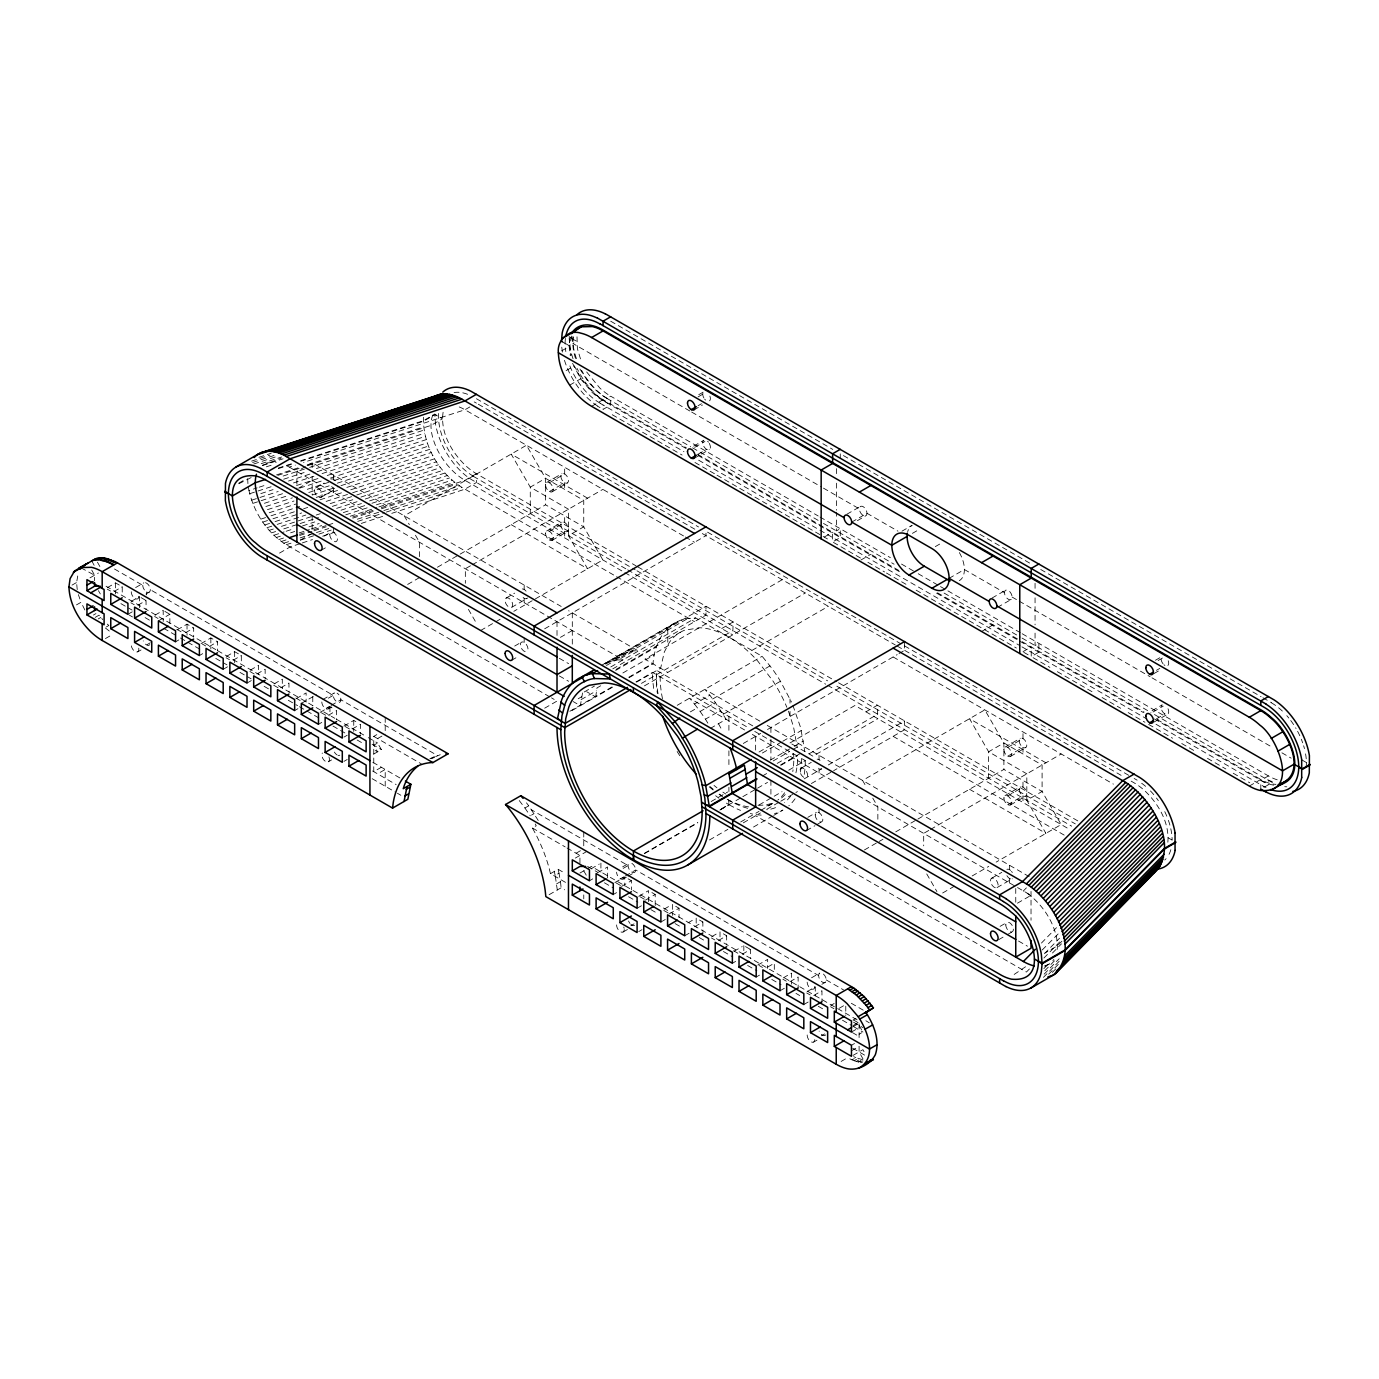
<?xml version="1.0" encoding="UTF-8"?>
<svg xmlns="http://www.w3.org/2000/svg" width="1379" height="1379" viewBox="0 0 1379 1379"><rect width="100%" height="100%" fill="white"/><g stroke="black" fill="none" stroke-linecap="round" stroke-linejoin="round"><path stroke-width="0.75" stroke-dasharray="5 3.75" d="M385.206 786.22L385.206 769.465L377.57 773.878M583.765 832.054L583.748 847.051M423.543 417.234C422.56 445.055 438.66 472.618 461.931 487.39L614.724 575.612M77.224 589.591L76.586 582.507L78.362 572.475M577.008 336.838L577.37 348.542L581.266 361.539M1167.858 842.224C1169.478 822.711 1158.705 804.216 1145.087 791.063A52.954 30.579 60 0 0 1134.159 782.876L1128.574 779.652M582.541 692.965L580.352 705.72L569.768 711.823M600.692 685.777L597.004 687.914L595.694 696.929L580.352 705.72L573.164 701.566M628.962 677.727L652.991 663.851C654.146 647.285 661.506 629.152 677.348 621.739A80.654 46.576 60 0 1 687.828 618.499L695.671 617.93L762.122 656.283L769.965 665.919A80.654 46.576 60 0 1 780.445 681.26L791.477 702.032M443.09 412.287C440.125 432.437 451.467 451.916 465.499 465.516A52.954 30.579 60 0 0 476.41 473.704L636.064 565.873M570.234 337.217L569.079 345.681L570.234 355.489M432.782 415.113L432.127 416.958A39.215 22.633 60 0 0 430.972 425.421A39.215 22.633 60 0 0 432.127 435.212C435.488 449.364 443.521 462.189 454.036 472.135A52.954 30.579 60 0 0 464.964 480.323L623.015 571.578M571.596 336.08L569.837 346.129L570.975 355.679M1052.815 960.853L1053.866 959.422M1026.407 887.852L1023.39 890.937A52.954 30.579 60 0 1 1034.319 899.108C1044.817 909.054 1052.866 921.879 1056.211 936.031A39.215 22.633 60 0 1 1056.728 952.406M1041.438 943.064L1056.486 927.688M1029.424 968.989L1026.407 972.057L755.64 815.73M1044.472 953.613L1059.52 938.254M1043.92 958.026L1061.985 939.582M1061.882 941.219L1057.383 945.839L1045.041 952.958M1052.453 953.044L1061.485 943.822M1043.869 968.61L1046.885 965.541M1044.782 970.713L1055.314 959.956M1044.144 974.143L1059.193 958.767M1043.438 977.349L1059.986 960.456M1048.678 974.212L1060.71 961.921M1052.332 972.385L1058.348 966.248M1025.562 966.765L1011.945 975.936M1042.265 949.941L1058.951 933.118M262.303 465.326L281.161 458.242M1045.42 966.265L1050.35 963.266M605.45 663.506L609.449 660.765M674.883 622.929L601.813 665.178M93.41 615.051L95.944 613.586M95.185 617.378L98.995 615.172L102.753 619.602M98.288 618.912L100.839 617.43M106.304 626.962L108.855 625.497L106.769 623.636M440.229 754.709L431.075 758.571L436.419 756.916M238.826 483.133L245.876 479.065M238.826 483.719L251.736 477.306M89.997 577.853L98.409 573.009M305.397 466.602L296.899 471.497L296.899 489.131M307.086 465.619L312.171 462.672L561.184 606.45M107.372 587.644L115.56 582.903L122.231 586.764L122.231 595.831M114.043 591.488L122.231 586.764M298.605 488.166L312.171 480.323M308.396 465.412L430.972 425.421L442.435 418.802L434.799 414.096L423.336 420.716L300.76 460.724M135.642 587.557L143.83 582.834M315.636 487.959L324.117 483.064M561.649 350.852L569.837 346.129L561.443 340.992M131.195 601.382L139.382 596.659L139.382 607.691M469.877 406.926L464.964 409.753L303.57 462.413M145.967 594.073L149.242 592.177M321.031 497.319L334.614 489.476M137.866 605.243L146.053 600.503L146.053 609.57M127.919 614.31L132.832 611.466M566.097 370.623L574.285 365.9L581.162 378.518L592.384 391.722A51.919 29.976 60 0 0 603.071 399.703L686.363 447.813M105.459 638.563L112.009 634.788M155.017 615.137L163.205 610.414L163.205 621.446M158.413 620.878L169.858 614.258L169.858 623.325M300.294 540.103L310.482 534.225M569.699 385.137L581.162 378.518M279.541 553.082L290.124 546.963L300.294 543.602M324.117 536.103L330.908 532.173M147.088 644.631L150.345 642.752M137.779 651.836L141.054 649.94M177.201 629.841L187.027 624.17L193.681 628.014L193.681 637.081M321.031 550.359L327.823 546.429M185.493 632.737L193.681 628.014M175.564 641.804L178.839 639.925M591.608 406.322L603.071 399.72M476.41 473.704L464.964 480.323L381.19 507.662M579.921 369.02L587.988 381.535L595.952 390.205A52.954 30.579 60 0 0 606.881 398.376L610.69 396.187L818.178 515.97M201.024 643.597L210.849 637.925L217.503 641.769L217.503 650.836M209.315 646.492L217.503 641.769M199.386 655.559L202.661 653.663M226.484 656.404L234.654 651.664L241.325 655.525L241.325 664.592M233.137 660.248L241.325 655.525M223.208 669.315L228.104 666.471M546.67 482.478L561.96 473.669M698.774 394.67L703.876 391.722M549.376 482.753L564.666 473.928L564.666 467.309M698.084 396.893L704.876 392.981M549.376 491.562L564.666 482.753L564.666 489.373M698.084 405.719L701.48 403.754M552.083 491.838L567.355 483.012M693.999 409.908L702.48 404.995M250.288 670.142L258.476 665.419L258.476 674.607M407.632 584.437L419.509 577.577M437.436 567.234L545.567 504.8L583.748 526.847L602.847 559.926L513.815 611.328M256.959 674.003L265.147 669.263L265.147 678.33M247.013 683.07L251.926 680.226M470.446 565.804L465.344 568.751L465.344 583.283M472.135 564.838L602.847 489.373M274.111 683.898L282.299 679.175L282.299 688.362M546.67 531.001L561.96 522.176M693.689 446.124L703.876 440.246M549.376 531.26L564.666 522.451L564.666 515.832M694.688 447.365L704.876 441.487M280.782 687.742L288.969 683.019L288.969 692.086M549.376 540.085L564.666 531.26L564.666 537.879M698.084 454.225L706.582 449.33M552.083 540.344L567.355 531.536M693.999 458.414L709.271 449.588M511.178 524.641L587.575 568.751L568.476 535.673L583.748 526.847L583.748 500.387L545.567 478.341L526.468 445.262L404.237 515.832L409.339 524.641M296.295 698.601L306.121 692.93L306.121 702.118M301.329 703.393L316.601 694.568M294.658 710.564L297.933 708.685M322.927 699.498L334.39 692.896A5.395 3.12 60 0 0 335.183 700.291A5.395 3.12 60 0 0 340.785 700.842A5.395 3.12 60 0 0 337.097 693.154M328.357 698.188L333.27 695.361L150.345 589.712M506.196 598.021L514.677 593.125M321.807 701.98A5.395 3.12 60 0 0 325.634 708.599L328.909 706.703M331.081 705.445L340.906 699.774L437.505 755.554M320.118 712.357L329.943 706.686L334.942 709.564M328.323 708.858L331.598 706.962M511.592 607.381L526.864 598.555M328.409 715.253L336.597 710.53L336.597 719.597M318.48 724.32L321.755 722.424M480.633 630.496L500.991 618.74M343.94 726.095L353.748 720.424L358.747 723.32M352.231 729.008L360.419 724.285L360.419 733.335M343.94 737.127L347.215 735.231M514.677 646.062L521.469 642.149M544.671 628.807L705.979 535.673L705.979 531.26L900.883 643.786M328.323 761.811L331.598 759.915M381.397 767.258L373.761 771.671L373.761 736.386L376.812 734.628M511.592 660.317L518.383 656.404M377.57 738.592L385.206 734.18M343.94 761.38L347.215 759.501M560.408 637.357L572.302 630.496M373.761 754.037L381.397 749.624L377.57 743.005L373.761 745.212L377.57 751.831L372.002 748.607M846.896 514.229L860.479 506.403M604.778 663.644L677.348 621.739M824.435 536.965L832.623 532.242M605.622 664.178L705.979 606.243L705.979 615.068L612.759 668.884M851.722 522.107L866.995 513.281L897.988 531.174M607.225 662.472C618.223 660.007 626.307 649.13 638.391 651.009L568.596 610.725M606.45 665.488L687.828 618.499M857.393 520.659L865.874 515.746M612.5 660.834L618.137 659.955L633.409 651.129M610.776 666.953L695.671 617.93M544.671 708.185L557.013 701.066L551.479 697.86M834.14 541.068L840.259 537.534L840.259 528.709L836.432 530.915L836.432 512.247M616.017 669.401L680.278 632.289M615.637 670.453L656.456 646.889M584.231 691.982L594.418 686.104M782.238 579.697L644.872 659.162L667.781 672.4M578.197 698.757L581.714 696.723M622.877 672.969L654.301 654.835M581.093 699.636L596.366 690.827M569.837 711.288L612.328 686.759M628.962 677.141L652.991 663.282M612.328 687.328L595.694 696.929L586.696 691.741M721.7 628.548L733.163 621.929L732.887 630.599L639.994 684.225M635.978 681.933L652.508 672.4L747.47 727.233M636.633 682.105L660.627 668.263L664.299 652.043L669.349 642.424A97.237 56.143 60 0 1 684.708 630.169L699.842 627.773A97.237 56.143 60 0 1 757.95 661.317L773.085 681.192A97.237 56.143 60 0 1 786.875 707.324M901.952 531.191L912.14 525.313A24.305 14.031 60 0 0 907.692 531.639M860.996 559.977L870.821 554.306M644.424 685.88L805.284 593.004M912.398 533.363L919.19 529.45M751.951 650.423L828.348 606.312M935.324 546.601L942.116 542.688M677.21 705.307L762.122 656.283M744.626 729.991L689.552 698.188L694.516 704.048L709.806 695.24L715.425 702.618L726.13 719.304L710.84 728.129M690.345 711.892L697.395 707.823M712.667 698.998L769.965 665.919M694.516 704.048L700.136 711.443L715.425 702.618M700.136 711.443L705.427 719.166L720.717 710.357M949.114 578.335L964.386 569.51L1004.498 592.66A5.395 3.12 60 0 0 1010.221 599.796A5.395 3.12 60 0 0 1010.221 592.16A5.395 3.12 60 0 0 1004.498 592.66M723.148 714.339L780.445 681.26M565.528 882.388L550.445 873.683L549.359 869.046A109.113 63.003 60 0 0 535.948 834.519L532.397 827.986L536.224 825.78L535.224 823.952M992.035 598.038L1005.619 590.195M743.298 743.471L760.725 733.404M767.517 729.491L897.16 654.629M899.022 653.56L904.59 650.336L904.59 641.528M997.431 607.381L1011.014 599.555M576.112 853.222L582.231 849.688M575.353 858.066L586.041 851.894M759.036 752.02L770.913 745.16M550.445 873.683L558.081 869.27L565.424 873.51M762.38 753.02L780.928 742.316M782.789 741.247L801.337 730.525M981.572 631.479L993.035 624.859M790.012 742.953L854.946 705.479L1068.656 828.865M770.24 760.174L792.408 747.384M794.252 746.315L803.509 740.971M773.188 760.949L789.684 751.417M793.356 749.297L797.165 747.09L812.92 756.192L877.854 718.7M579.938 873.062L584.524 870.425M587.575 868.649L591.401 866.443L857.342 1019.995M591.091 868.787L599.279 864.064M549.118 894.712L561.132 887.783L564.614 889.8M865.943 711.823L877.406 705.221L877.699 714.201L806.887 755.071M711.168 801.527L727.664 791.994M777.17 763.414L793.666 753.899L793.821 758.398A97.237 56.143 60 0 1 792.787 771.585M780.773 764.793L801.113 753.055M762.294 776.049L769.689 771.775M780.773 765.379L797.407 755.778M597.745 872.648L607.57 866.977L607.57 877.992M589.454 880.767L592.729 878.871M644.252 853.377L697.515 822.625M721.389 808.852L728.733 804.612L728.905 800.303L729.06 804.802L735.559 808.215A108.045 62.383 60 0 0 740.523 810.387M720.821 809.37L741.023 797.717M742.85 796.648L755.709 789.236M757.554 788.167L767.517 782.41M788.771 770.154L805.284 760.605L801.302 758.295M644.596 853.567L697.843 822.815M719.89 810.094L729.06 804.802L723.854 801.544M622.636 866.874L629.186 863.082M623.153 868.391L628.066 865.564L531.467 809.801M801.061 768.258L811.248 762.38M620.429 878.785L623.704 876.906M625.342 875.958L635.702 869.977L818.609 975.539M614.913 882.543L624.739 876.872L624.739 885.939M623.118 879.061L626.394 877.165M628.031 876.217L634.581 872.442M1023.046 651.646L1031.233 646.906M759.036 804.957L782.031 791.684M804.25 778.842L821.746 768.792A5.395 3.12 60 0 1 820.022 768.948M828.314 764.949L904.59 720.907L904.59 729.732L833.674 770.671M621.567 886.387L631.392 880.716L631.392 889.903M613.276 894.523L616.551 892.627M709.53 839.949L727.853 829.365M740.695 821.953L759.019 811.369M760.863 810.318L773.688 802.906A97.237 56.143 60 0 1 764.518 806.508M743.298 822.849L760.432 812.955M766.776 809.301L779.79 801.785M780.773 801.216L797.407 791.615M811.369 783.548L832.52 771.344M753.537 827.021L771.895 816.42M773.74 815.368L782.91 810.059A108.045 62.383 60 0 1 774.515 813.593M638.736 896.298L648.544 890.627L648.544 901.659M645.389 900.142L655.215 894.471L655.215 905.503M637.098 908.278L642.011 905.434M807.853 817.333L816.334 812.438M630.789 925.757L634.064 923.861M623.118 931.997L628.031 929.17M664.178 909.106L670.728 905.331M806.456 830.606L814.955 825.711M816.644 824.728L821.746 821.781M669.211 913.898L679.037 908.227L679.037 917.414M638.736 931.583L642.011 929.687M660.903 922.017L665.816 919.19M688 922.861L694.551 919.069M1005.015 747.108L1020.305 738.282M1155.43 660.265L1162.221 656.352M694.671 926.705L702.859 921.982L702.859 931.17M1007.721 747.366L1022.994 738.558L1022.994 731.939M1158.119 660.541L1163.221 657.593M684.725 935.772L689.638 932.945M1007.721 756.192L1022.994 747.366L1022.994 753.985M1156.429 670.332L1159.825 668.384M1010.428 756.45L1025.7 747.642M1154.033 673.538L1160.825 669.625M711.823 936.617L718.373 932.825M864.426 849.947L877.389 842.466M879.181 841.431L882.956 839.259M895.764 831.847L916.277 820.005M917.897 819.074L1003.895 769.43L1042.093 791.477L1061.192 824.556L996.138 862.116M718.493 940.461L726.664 935.738L726.664 944.925M928.791 830.434L923.689 833.364L923.689 845.827M930.48 829.451L1061.192 753.985M734.007 951.303L742.195 946.58M1005.015 795.614L1020.305 786.788M1152.034 710.737L1162.221 704.859A5.395 3.12 60 0 0 1162.221 711.099A5.395 3.12 60 0 0 1167.617 714.219A5.395 3.12 60 0 0 1167.617 707.979M1007.721 795.89L1022.994 787.064L1022.994 780.445M1153.034 711.995L1163.221 706.117M742.298 954.216L750.486 949.476L750.486 958.664M732.37 963.283L735.645 961.387M1007.721 804.698L1022.994 795.89L1022.994 802.509M1156.429 718.855L1164.91 713.943M1010.428 804.974L1025.7 796.148M1154.033 722.062L1167.617 714.219M969.523 789.271L1045.92 833.381L1026.821 800.303L1042.093 791.477L1042.093 765.017L1003.895 742.953L984.813 709.875L862.582 780.445L866.65 787.512M757.829 965.059L767.655 959.388L767.655 968.454M767.758 967.007L774.308 963.231L774.308 972.419M756.192 977.021L759.467 975.143M783.289 977.866L791.46 973.143L791.46 984.158M942.65 892.989L955.561 885.542M972.161 875.958L988.76 866.374M789.943 981.71L798.131 976.987L798.131 988.019M780.014 990.777L784.91 987.95M811.559 977.78L819.729 973.057M991.622 878.233L1001.792 872.355M807.094 991.622L815.282 986.899L815.282 995.966M821.867 984.296L825.142 982.417M997.017 887.593L1012.289 878.768M813.765 995.466L821.953 990.743L821.953 1001.757M803.819 1004.533L808.732 1001.706M830.916 1005.377L834.192 1003.481M1017.443 903.176L1031.027 895.35L751.969 734.231M839.225 1008.273L844.138 1005.429M1000.103 926.36L1006.894 922.448M1249.322 786.064L1260.785 779.445A51.919 29.976 60 0 0 1271.472 783.789L1275.489 784.375M1277.23 779.79A52.954 30.579 60 0 1 1268.439 775.912L1264.612 778.118A52.954 30.579 60 0 0 1275.541 782.565M821.35 1035.801L824.625 1033.922M813.679 1042.059L816.954 1040.162M852.998 1020.132L856.049 1018.357M998.706 939.651L1005.498 935.72M1007.204 934.738L1012.289 931.808M1263.853 787.392L1268.439 784.737L1268.439 780.324M852.998 1025.648L859.1 1022.115L859.1 1039.387M852.55 1026.993L859.1 1023.218L852.429 1019.374M851.464 1032.044L859.1 1027.631M859.1 1034.25L861.651 1032.768M851.464 1045.265L854.515 1043.507M851.464 1050.781L859.1 1046.368L859.1 1051.884L863.875 1060.537M841.138 1061.434L847.689 1057.641M852.998 1055.418L862.926 1049.678L865.788 1054.866M519.245 800.561L524.916 808.008L528.743 805.819L539.051 821.746M531.536 815.092L534.087 813.627M557.306 889.989L555.185 875.406L559.012 873.217L558.081 869.27M556.651 883.836L560.477 881.646L559.012 873.217M849.86 1058.831L852.032 1059.848L855.859 1057.659L864.237 1060.175M852.032 1059.848L854.17 1060.727L857.997 1058.52M854.17 1060.727L856.29 1061.434L860.117 1059.244M856.29 1061.434L858.376 1061.985L862.203 1059.779M858.376 1061.985L862.961 1060.899M72.001 585.127L76.586 582.507M76.466 604.898L81.051 602.278L78.362 594.59M1048.936 964.231L1044.075 966.145M617.585 656.008L627.79 652.026M429.92 758.743L434.885 756.364M302.311 542.93L312.481 539.568M322.652 536.207L334.856 532.173M361.281 523.434L383.638 516.039M391.774 513.35L464.964 489.149L476.41 482.529L476.41 478.117M258.959 457.259L271.215 453.26M251.633 461.12L270.025 455.122M252.633 462.482L275.093 455.139M253.77 463.999L278.299 456.001M261.217 463.672L281.644 457.001M262.682 465.481L283.109 458.811M266.337 466.826L274.507 464.171M278.299 468.05L292.589 463.378M278.299 468.636L292.589 463.965M300.76 461.31L423.336 421.302L434.799 414.683L438.608 416.596M287.039 465.878A52.954 30.579 60 0 1 289.262 467.085L295.399 465.085M276.558 474.876L299.036 467.55M307.207 464.878L423.646 426.887M277.748 475.41L300.226 468.084M283.109 476.048L307.62 468.05M309.672 467.378L424.077 430.041M549.635 696.791L286.246 544.722C267.009 532.915 253.908 512.333 248.961 490.528L257.132 487.856M259.166 487.201L267.336 484.529M283.695 479.202L304.121 472.532M316.377 468.532L424.646 433.196M249.685 493.716L272.163 486.391M288.504 481.047L315.067 472.394M317.118 471.721L425.387 436.385M260.803 493.613L273.059 489.614M293.486 482.943L313.912 476.272M322.083 473.6L426.283 439.608M251.633 500.181L278.196 491.51M296.571 485.511L319.049 478.168M327.219 475.514L427.335 442.849M252.822 503.404L283.471 493.406M299.812 488.08L322.29 480.737M330.46 478.082L428.524 446.072M264.389 503.301L286.849 495.975M307.276 489.304L331.805 481.305M333.839 480.633L429.869 449.295M265.854 506.507L292.417 497.836M308.758 492.493L329.185 485.839M337.355 483.167L431.334 452.502M267.457 509.661L294.02 500.991M312.412 494.992L338.975 486.322M341.009 485.649L432.954 455.656M269.198 512.764L295.761 504.093M316.187 497.423L338.648 490.097M346.836 487.425L434.678 458.759M260.821 519.142L268.991 516.47M271.042 515.798L299.639 506.472M320.066 499.801L342.544 492.475M350.714 489.804L436.522 461.793M262.786 522.089L270.956 519.435M272.99 518.763L295.468 511.419M303.639 508.765L307.724 507.42M326.116 501.422L350.628 493.423M352.679 492.751L438.488 464.757M264.837 524.968L273.008 522.296M275.059 521.624L301.622 512.954M330.219 503.628L354.731 495.63M356.782 494.958L440.539 467.619M266.992 527.726L275.162 525.054M277.196 524.382L305.81 515.057M332.356 506.386L352.8 499.715M360.97 497.061L442.693 470.394M269.215 530.363L273.301 529.036M281.471 526.364L314.171 515.694M316.205 515.039L320.29 513.695M336.631 508.368L357.075 501.697M365.245 499.026L444.917 473.031M271.525 532.88L275.61 531.553M283.781 528.881L298.088 524.227M300.122 523.555L318.515 517.556M340.992 510.213L361.419 503.559M369.589 500.887L447.227 475.548M273.887 535.259L284.108 531.932M286.142 531.26L294.313 528.605M302.484 525.933L314.757 521.934M343.354 512.592L369.917 503.938M371.951 503.266L449.588 477.927M276.3 537.5L280.385 536.172M290.607 532.828L294.692 531.501M308.999 526.83L319.204 523.503M345.767 514.832L368.245 507.506M376.415 504.835L452.002 480.168M278.765 539.568L284.901 537.569M299.191 532.915L309.413 529.57M311.464 528.915L321.669 525.571M350.266 516.246L376.829 507.575M378.88 506.903L454.467 482.236M299.484 534.328L305.604 532.328M313.774 529.657L326.03 525.658M328.081 524.985L334.201 522.986M352.593 516.987L373.019 510.316M281.264 541.482L287.384 539.482M299.657 535.483L311.913 531.484M313.947 530.812L326.202 526.812M352.765 518.142L373.192 511.488M381.362 508.817L456.966 484.15M283.781 543.223L289.9 541.223M300.122 537.879L314.429 533.208M316.463 532.553L328.719 528.553M357.316 519.211L381.845 511.213M383.879 510.558L459.483 485.873M286.246 544.722L292.365 542.723M300.536 540.068L316.894 534.724M318.928 534.069L331.184 530.07M357.747 521.4L384.31 512.729M386.344 512.057L461.931 487.39M266.854 462.913L276.248 462.258M618.137 659.955L623.101 659.834L289.262 467.085M860.41 1062.364L862.392 1062.588M1273.8 785.151L1271.714 784.772A52.954 30.579 60 0 1 1260.802 780.324M853.687 1056.624L855.859 1057.659M689.81 410.994L572.888 343.474L576.715 341.268L569.079 337.165L569.82 345.905M561.443 341.578L565.252 343.474A49.006 28.287 60 0 0 565.821 351.576M81.051 567.872L94.582 575.215L94.582 580.731M610.69 321.204L832.795 449.433M1029.596 563.046L840.259 453.743L840.259 458.156M1040.731 569.475L1261.078 696.705M1262.923 697.757L1271.386 702.652M1302.414 760.26L1306.241 762.466M691.672 412.062L821.591 487.063M823.453 488.132L859.358 508.868A5.395 3.12 60 0 0 865.081 515.987A5.395 3.12 60 0 0 865.081 508.351A5.395 3.12 60 0 0 859.358 508.868M1012.134 597.073L1017.426 600.124M1019.184 601.141L1150.12 676.744M1151.982 677.813L1272.61 747.47M1281.901 752.813L1291.175 758.174M820.022 517.022L890.369 557.65M901.521 564.08L916.363 572.647M918.224 573.733L938.634 585.506M940.495 586.592L946.063 589.798M947.925 590.867L1020.305 632.668M1022.167 633.737L1268.439 775.929M606.881 398.376L690.707 446.779M692.568 447.865L821.712 522.417M823.487 523.434L894.092 564.201M944.098 593.073L1020.305 637.081M1022.063 638.081L1150.982 712.512M1154.464 714.529L1271.386 782.048A49.006 28.287 60 0 0 1275.937 784.203M697.481 454.225L900.453 571.406M937.479 592.78L1020.322 640.614M1022.132 641.666L1144.156 712.116M1157.119 719.597L1260.785 779.445M686.07 448.52L603.054 400.582A52.954 30.579 60 0 1 592.125 392.412L580.645 378.897L572.578 363.315M698.067 455.449L901.521 572.906M936.565 593.142L1143.484 712.598M1154.464 718.942L1268.439 784.737M600.106 403.289L683.95 451.691M698.653 460.19L1020.098 645.768M1021.96 646.854L1146.828 718.942M1156.016 724.251L1263.75 786.444M612.242 414.717L682.105 455.053M694.964 462.482L715.201 474.152M717.028 475.221L828.882 539.792M860.462 558.03L832.623 541.947L832.623 533.121M867.891 562.304L884.594 571.957M886.456 573.026L908.727 585.885M916.156 590.178L1016.392 648.044M1023.804 652.336L1029.372 655.542M1033.095 657.697L1049.884 667.384M1057.331 671.676L1094.616 693.206M1102.08 697.515L1120.713 708.289M1128.177 712.581L1144.949 722.268M1148.655 724.406L1172.564 738.213M1181.751 743.522L1196.455 752.003M1207.487 758.381L1225.862 768.982M1233.222 773.24L1249.77 782.789M476.41 398.721L698.515 526.95M904.59 645.924L1130.487 776.343M1134.159 778.463L1137.123 780.169M478.289 404.219L694.947 529.295M702.307 533.552L895.299 644.976M897.16 646.044L1121.11 775.343M683.519 535.931L464.964 409.753A52.954 30.579 60 0 0 458.328 406.598M685.346 537L694.516 542.292M893.144 656.956L1113.387 784.117M587.575 498.181L511.178 454.087L530.277 487.166L530.277 513.626M1045.92 762.811L969.523 718.7L988.622 751.779L988.622 778.239M1168.134 837.777L1171.96 839.983M637.891 566.924L836.725 681.726M838.57 682.795L1078.275 821.177M473.462 476.41L635.133 569.751M636.995 570.82L827.572 680.847M836.846 686.208L1075.327 823.901M625.807 568.786L470.928 479.271A54.453 31.441 60 0 1 435.436 423.405L434.799 414.096M627.686 569.855L825.711 684.191M827.572 685.26L1071.655 826.176M624.859 572.63L732.714 634.909M616.585 576.681L694.516 621.67M893.144 736.352L1065.45 835.829M759.898 721.165L704.824 689.362L709.806 695.24M767.241 725.406L1029.251 876.665M791.805 743.988L795.373 746.056M752.762 725.871L656.8 670.47L656.318 679.02A97.237 56.143 60 0 0 657.369 693.396M754.744 731.422L797.648 756.192A97.237 56.143 60 0 1 795.786 773.429M559.34 658.3L568.596 663.644M559.34 675.934L568.596 681.278M1018.529 941.047L1027.458 946.201M114.491 569.01L142.709 585.299M826.262 979.935L843.569 989.932M851.308 1003.274L863.306 1010.204M141.054 597.624L146.053 600.503M164.859 611.38L169.858 614.258M628.066 878.802L631.392 880.716M651.888 892.558L655.215 894.471M675.693 906.296L679.037 908.227M699.515 920.052L702.859 921.982M723.337 933.807L726.664 935.738M745.487 946.597L750.486 949.476M373.761 736.386L421.284 763.828M532.397 827.986L565.183 846.913M567.01 847.964L579.938 855.428L579.938 864.616M106.045 586.23L215.779 649.595M217.641 650.664L334.804 718.304M336.666 719.39L366.418 736.558M368.279 737.627L377.57 743.005M107.234 589.126L110.561 591.057M130.798 602.744L134.228 604.726M154.62 616.482L158.051 618.464M176.736 629.255L181.873 632.22M202.265 643.993L205.695 645.975M226.087 657.749L229.517 659.731M249.909 671.504L255.046 674.469M273.714 685.242L278.868 688.224M295.83 698.015L302.69 701.98M321.359 712.753L326.513 715.718M345.181 726.509L350.318 729.474M587.575 866.443L597.572 872.217M616.154 882.956L621.291 885.921M639.977 896.695L645.113 899.677M663.799 910.45L668.936 913.432M711.426 937.961L714.856 939.944M733.542 950.717L738.679 953.699M759.071 965.455L762.501 967.437M782.893 979.211L786.323 981.193M806.715 992.966L810.145 994.948M830.52 1006.722L833.95 1008.704M372.089 744.246L381.397 749.624M853.532 1022.201L862.926 1027.631M120.921 603.64L132.091 610.087M145.105 617.602L150.673 620.826M163.705 628.341L178.58 636.926M180.442 638.012L186.01 641.235M187.872 642.304L202.747 650.888M215.779 658.404L226.932 664.85M239.946 672.366L251.116 678.813M264.13 686.328L269.715 689.552M288.297 700.291L297.605 705.652M299.467 706.72L305.052 709.944M306.896 711.03L321.79 719.614M332.942 726.061L345.957 733.576M357.127 740.006L364.556 744.315M604.416 882.784L613.707 888.162M628.583 896.746L637.891 902.107M650.905 909.623L656.49 912.846M675.089 923.585L680.657 926.809M699.256 937.548L706.703 941.84M723.441 951.51L732.732 956.871M747.625 965.472L756.916 970.833M771.792 979.418L781.1 984.796M795.976 993.38L799.682 995.535M818.281 1006.274L823.866 1009.497M842.466 1020.219L851.757 1025.597M853.618 1026.666L862.926 1032.044M129.092 614.982L132.522 616.965M852.429 1032.595L859.1 1036.456M372.813 762.311L399.876 777.928M372.571 770.982L396.152 784.599M852.653 1048.23L865.374 1055.573M372.192 778.704L395.652 792.253M397.393 793.253L400.875 795.269M865.874 1020.753L869.253 1022.822M607.674 403.254L605.209 401.737A54.453 31.441 60 0 1 577.06 368.365M597.572 406.15L600.037 407.667M569.079 336.579L572.888 339.062M109.303 631.048L105.045 627.704M526.468 802.837L528.743 805.819M524.916 808.008L530.26 815.834M586.661 371.968L599.779 387.999A52.954 30.579 60 0 0 610.69 396.169M705.427 719.166L707.875 723.165M926.74 873.941L936.927 891.592M872.769 798.096L877.854 806.905L877.854 821.436M859.1 1025.424L861.961 1030.389M468.412 609.328L476.548 623.446M415.441 535.224L419.509 542.292L419.509 556.823M583.748 870.856L587.575 877.475M98.409 590.643L100.322 593.953M97.444 562.167L100.322 567.355M91.738 560.908L94.599 566.097M91.721 570.027L94.582 575.215M718.476 723.716L722.493 731.077M84.843 609.949L81.051 602.278M792.908 705.462L800.682 727.767L804.802 751.503M788.443 711.185L793.494 726.647L797.165 747.09M575.474 358.471L574.043 353.283A39.215 22.633 60 0 1 573.543 336.907M554.272 871.476L555.185 875.406M248.375 487.39L248.961 490.528M561.753 347.146L562.184 350.318A54.453 31.441 60 0 0 562.684 353.455M560.477 881.646L561.132 887.783M247.651 478.634L247.961 484.219M583.765 894.902L583.765 898.867M385.206 717.425L385.206 730.646M1260.802 784.737L1260.802 789.15M1035.06 583.317L1035.06 589.557M1035.06 597.848L1035.06 624.842M1035.06 633.133L1035.06 645.596L1038.87 643.39L1038.87 652.198L1031.233 656.611L1031.233 647.802M1031.027 891.42L1031.027 920.241M1026.821 800.303L1026.821 773.826L988.622 751.779L1003.895 742.953L1003.895 769.43M1015.754 888.49L1015.754 902.211M1009.6 865.322L1009.6 869.684M1009.6 878.509L1009.6 882.974M845.775 1006.205L845.775 1015.513M836.432 468.653L836.432 474.876M836.432 483.184L836.432 510.161M819.04 755.313L819.04 759.708M819.04 772.947L819.04 768.534A5.395 3.12 60 0 1 816.334 765.673M819.04 808.232L819.04 812.696M790.012 698.981L790.012 703.135M790.012 711.426L790.012 715.58M770.913 727.526L770.913 737.317M770.913 739.282L770.913 759.691M770.913 780.445L770.913 794.166M755.64 736.352L755.64 753.985M743.833 945.632L743.833 954.699M728.905 716.494L728.905 733.662M728.905 750.831L728.905 768M728.905 787.306L728.905 791.598M720.01 931.876L720.01 940.943M696.188 918.138L696.188 927.205M672.366 904.383L672.366 915.415M667.781 628.41L667.781 645.01M610.69 400.582L610.69 404.995L603.054 409.408L603.054 404.995M600.916 863.116L600.916 872.183M572.302 612.862L572.302 645.027M568.476 535.673L568.476 509.213L530.277 487.166L545.567 478.341L545.567 504.8M557.013 621.67L557.013 639.322M524.175 585.075L524.175 589.471M524.175 598.296L524.175 602.709M524.175 637.994L524.175 642.407M353.748 720.424L353.748 731.456M333.615 475.048L333.615 479.409M333.615 488.235L333.615 492.699M333.615 527.985L333.615 532.449M329.943 706.686L329.943 715.873M312.774 696.774L312.774 705.841M312.171 462.672L312.171 468.55M312.171 476.393L312.171 494.854M312.171 515.608L312.171 529.329M234.654 651.664L234.654 662.696M210.849 637.925L210.849 648.94M187.027 624.17L187.027 635.202M146.536 591.919L146.536 594.901M115.56 582.903L115.56 593.935M607.743 398.703A49.006 28.287 60 0 1 581.542 370.244M576.456 358.695A49.006 28.287 60 0 1 572.716 338.975A49.006 28.287 60 0 1 573.078 333.977M600.089 403.116A49.006 28.287 60 0 1 568.82 363.108M565.08 343.388A49.006 28.287 60 0 1 565.442 338.389M1286.797 786.806A49.006 28.287 60 0 1 1284.711 786.668M1306.051 767.551A49.006 28.287 60 0 0 1306.413 762.57A49.006 28.287 60 0 0 1305.12 751.521M1271.404 702.825A49.006 28.287 60 0 1 1284.711 713.408M1286.797 715.667A49.006 28.287 60 0 1 1288.796 718.045M1290.744 720.527A49.006 28.287 60 0 1 1296.036 728.508M1297.605 731.301A49.006 28.287 60 0 1 1302.672 742.833M1303.638 745.746A49.006 28.287 60 0 1 1304.448 748.642M1266.025 787.53A49.006 28.287 60 0 1 1263.75 786.289M705.583 400.1A5.395 3.12 60 0 1 704.669 399.117M703.876 397.962A5.395 3.12 60 0 1 703.273 392.291M709.875 396.101A5.395 3.12 60 0 1 708.478 401.323M709.271 443.366A5.395 3.12 60 0 1 709.495 449.451A5.395 3.12 60 0 1 704.376 447.261A5.395 3.12 60 0 1 703.273 440.797M707.565 441.228A5.395 3.12 60 0 1 708.478 442.194M1164.91 665.436A5.395 3.12 60 0 1 1163.928 664.712M1163.014 663.747A5.395 3.12 60 0 1 1161.601 656.904M1168.22 660.731A5.395 3.12 60 0 1 1166.824 665.954M597.572 406.029A54.453 31.441 60 0 1 564.339 359.867M573.026 358.695A54.453 31.441 60 0 1 569.717 345.87M959.353 552.565A24.305 14.031 60 0 1 959.353 580.645M473.462 476.238A49.006 28.287 60 0 1 438.453 416.492A49.006 28.287 60 0 1 438.798 411.494M454.105 392.55A49.006 28.287 60 0 1 468.929 394.859M474.204 401.927A52.954 30.579 60 0 1 476.41 403.133M775.55 807.629A102.632 59.263 60 0 1 767 809.818M747.677 808.284A102.632 59.263 60 0 1 724.147 797.372M722.579 796.321A102.632 59.263 60 0 1 719.424 794.114M713.184 789.236A102.632 59.263 60 0 1 710.116 786.599M658.042 693.723A102.632 59.263 60 0 1 656.318 674.607M801.475 758.398A102.632 59.263 60 0 1 799.751 775.55M790.667 796.148A102.632 59.263 60 0 1 784.496 802.457M771.533 803.388A97.237 56.143 60 0 1 757.95 805.215M725.906 794.08A97.237 56.143 60 0 1 722.906 792.132M716.959 787.788A97.237 56.143 60 0 1 714.012 785.409M662.489 698.705A97.237 56.143 60 0 1 660.145 676.813M785.22 794.545A97.237 56.143 60 0 1 778.911 799.854M748.59 806.887A97.237 56.143 60 0 1 728.078 799.751M722.079 796.286A97.237 56.143 60 0 1 719.08 794.338M713.133 789.995A97.237 56.143 60 0 1 708.737 786.375M784.617 792.77A97.237 56.143 60 0 1 777.739 800.148M1170.857 849.654A49.006 28.287 60 0 1 1167.323 857.169M1166.1 858.669A49.006 28.287 60 0 1 1164.772 860.013M1141.657 783.255A49.006 28.287 60 0 1 1146.121 786.806M1150.431 790.925A49.006 28.287 60 0 1 1154.533 795.562M1156.464 798.062A49.006 28.287 60 0 1 1158.326 800.63M1164.772 811.662A49.006 28.287 60 0 1 1167.323 817.437M1168.409 820.35A49.006 28.287 60 0 1 1172.133 840.087M334.597 488.649A5.395 3.12 60 0 1 331.701 486.546M330.908 479.151A5.395 3.12 60 0 1 335.528 481.099M1010.583 878.923A5.395 3.12 60 0 1 1006.894 875.648M1006.894 869.408A5.395 3.12 60 0 1 1010.583 870.408M1011.496 871.373A5.395 3.12 60 0 1 1012.289 872.528M995.31 887.748A5.395 3.12 60 0 1 990.553 879.974A5.395 3.12 60 0 1 996.5 880.56A5.395 3.12 60 0 1 996.224 887.835M817.126 759.191A5.395 3.12 60 0 1 820.022 760.432M803.767 777.342A5.395 3.12 60 0 1 800.303 769.086A5.395 3.12 60 0 1 806.681 771.792A5.395 3.12 60 0 1 804.75 777.773M525.158 651.664A5.395 3.12 60 0 1 520.4 643.89A5.395 3.12 60 0 1 526.364 644.476A5.395 3.12 60 0 1 526.071 651.75M527.485 597.986A5.395 3.12 60 0 1 522.262 596.59M522.262 588.954A5.395 3.12 60 0 1 526.071 591.16M507.903 606.381A5.395 3.12 60 0 1 505.972 598.176A5.395 3.12 60 0 1 512.35 602.83A5.395 3.12 60 0 1 508.885 607.105M761.191 815.092A108.045 62.383 60 0 1 750.279 813.524M718.924 798.2A108.045 62.383 60 0 1 715.632 795.717M679.795 755.726A108.045 62.383 60 0 1 676.796 750.934M653.663 688.38A108.045 62.383 60 0 1 652.508 672.4M805.284 760.605A108.045 62.383 60 0 1 804.129 775.257M795.062 798.803A108.045 62.383 60 0 1 788.822 805.801M145.553 582.679A5.395 3.12 60 0 1 150.294 590.453A5.395 3.12 60 0 1 144.347 589.85A5.395 3.12 60 0 1 144.623 582.593M149.846 644.648A5.395 3.12 60 0 1 143.226 640.839M138.762 648.147A5.395 3.12 60 0 1 134.091 650.836A5.395 3.12 60 0 1 132.367 642.476M138.9 596.331A5.395 3.12 60 0 1 134.573 598.21A5.395 3.12 60 0 1 131.384 590.85M329.443 706.393A5.395 3.12 60 0 1 325.634 708.599M339.786 755.192A5.395 3.12 60 0 1 338.079 755.347M337.097 754.916A5.395 3.12 60 0 1 334.39 752.072M328.943 756.83A5.395 3.12 60 0 1 325.634 761.536A5.395 3.12 60 0 1 322.324 753.02M823.418 974.039A5.395 3.12 60 0 1 825.366 982.262A5.395 3.12 60 0 1 818.971 977.608A5.395 3.12 60 0 1 822.436 973.333M631.875 863.357A5.395 3.12 60 0 1 635.34 871.631A5.395 3.12 60 0 1 628.962 868.908A5.395 3.12 60 0 1 630.892 862.926M825.745 1034.888A5.395 3.12 60 0 1 819.126 1031.061M814.799 1039.594A5.395 3.12 60 0 1 809.507 1040.611A5.395 3.12 60 0 1 808.284 1032.699M814.799 986.554A5.395 3.12 60 0 1 810.973 988.76A5.395 3.12 60 0 1 807.163 982.141M624.118 877.647A5.395 3.12 60 0 1 619.929 878.457A5.395 3.12 60 0 1 616.603 872.166M634.581 925.395A5.395 3.12 60 0 1 630.892 924.395M629.979 923.43A5.395 3.12 60 0 1 628.565 921M624.239 929.532A5.395 3.12 60 0 1 619.43 931.015A5.395 3.12 60 0 1 617.12 923.206M623.739 927.033A5.395 3.12 60 0 1 624.118 928.308M1019.184 740.747A5.395 3.12 60 0 0 1024.907 747.883A5.395 3.12 60 0 0 1024.907 740.247A5.395 3.12 60 0 0 1019.184 740.747M1003.895 749.573A5.395 3.12 60 0 0 1009.635 756.709A5.395 3.12 60 0 0 1009.635 749.056A5.395 3.12 60 0 0 1003.895 749.573M1019.184 789.271A5.395 3.12 60 0 0 1024.907 796.39A5.395 3.12 60 0 0 1024.907 788.754A5.395 3.12 60 0 0 1019.184 789.271M1003.895 798.096A5.395 3.12 60 0 0 1009.635 805.215A5.395 3.12 60 0 0 1009.635 797.579A5.395 3.12 60 0 0 1003.895 798.096M560.839 476.134A5.395 3.12 60 0 0 566.562 483.253A5.395 3.12 60 0 0 566.562 475.617A5.395 3.12 60 0 0 560.839 476.134M545.567 484.96A5.395 3.12 60 0 0 551.29 492.079A5.395 3.12 60 0 0 551.29 484.443A5.395 3.12 60 0 0 545.567 484.96M560.839 524.641A5.395 3.12 60 0 0 566.562 531.777A5.395 3.12 60 0 0 566.562 524.141A5.395 3.12 60 0 0 560.839 524.641M545.567 533.466A5.395 3.12 60 0 0 551.29 540.602A5.395 3.12 60 0 0 551.29 532.949A5.395 3.12 60 0 0 545.567 533.466M329.788 534.656A5.395 3.12 60 0 0 335.528 541.775A5.395 3.12 60 0 0 335.528 534.138A5.395 3.12 60 0 0 329.788 534.656M314.515 490.441A5.395 3.12 60 0 0 320.256 497.56A5.395 3.12 60 0 0 320.256 489.924A5.395 3.12 60 0 0 314.515 490.441M1005.774 924.913A5.395 3.12 60 0 0 1011.496 932.049A5.395 3.12 60 0 0 1011.496 924.413A5.395 3.12 60 0 0 1005.774 924.913M815.213 814.903A5.395 3.12 60 0 0 820.953 822.039A5.395 3.12 60 0 0 820.953 814.386A5.395 3.12 60 0 0 815.213 814.903"/><path stroke-width="1.5" d="M709.806 815.73A108.045 62.383 60 0 1 640.063 863.357L633.582 859.927L633.409 855.428A102.632 59.263 60 0 1 560.839 729.732L561.942 715.822L565.218 703.6A102.632 59.263 60 0 1 582.093 682.743L584.455 681.622A76.603 44.231 60 0 1 594.401 678.537L610.363 678.933L609.208 674.055L592.349 673.641A80.654 46.576 60 0 0 581.869 676.882L579.387 678.072A108.045 62.383 60 0 0 561.615 700.015L557.426 718.942M633.582 859.927L633.409 851.015A97.237 56.143 60 0 1 564.666 731.939L565.7 718.752L568.803 707.168A97.237 56.143 60 0 1 589.212 685.294L604.347 682.898A97.237 56.143 60 0 1 662.472 716.459L677.606 736.334A97.237 56.143 60 0 1 698.015 781.772L701.118 796.941L702.152 811.317A97.237 56.143 60 0 1 633.409 851.015L703.083 810.8M560.839 729.732L260.855 556.444A54.453 31.441 60 0 1 225.363 500.577L225.466 483.391A54.453 31.441 60 0 1 260.872 468.55M1030.751 988.14L1053.677 974.901C1081.894 948.838 1052.711 900.332 1026.407 883.853L755.64 727.526M1152.982 873.476C1181.2 847.413 1152.017 798.889 1125.712 782.41L893.144 648.13M1175.046 833.14L1175.046 850.378M605.209 313.722L1273.92 699.791A54.453 31.441 60 0 1 1309.412 755.658L1309.309 772.861A54.453 31.441 60 0 1 1292.847 791.408M68.95 586.868L70.088 578.628L74.552 570.992L95.547 558.719L104.735 558.099L115.284 561.649L448.158 753.761L432.885 762.587L430.627 762.639A109.113 63.003 60 0 0 393.222 802.733L392.567 808.111L102.184 640.459A51.919 29.976 60 0 1 91.497 632.461C79.086 620.567 69.502 604.398 68.95 586.868L369.934 760.639M558.374 352.748C556.84 340.389 568.648 328.978 580.921 333.184A51.919 29.976 60 0 1 591.608 337.527L1249.322 717.252A51.919 29.976 60 0 1 1260.01 725.251C1278.367 738.127 1299.794 794.476 1260.01 790.408A51.919 29.976 60 0 1 1249.322 786.064L591.608 406.322A51.919 29.976 60 0 1 580.921 398.341C568.51 386.448 558.926 370.262 558.374 352.748L844.086 517.694A5.395 3.12 60 0 0 849.809 524.813A5.395 3.12 60 0 0 849.809 517.177A5.395 3.12 60 0 0 844.086 517.694M505.524 804.526L836.226 995.466A51.919 29.976 60 0 1 846.913 1003.447L858.152 1016.651L865.771 1012.22C873.683 1024.494 880.25 1040.094 875.337 1054.711C870.321 1064.381 857.824 1071.138 846.913 1068.604A51.919 29.976 60 0 1 836.226 1064.26L545.843 896.609L545.188 890.455A109.113 63.003 60 0 0 507.782 807.18L505.524 804.526L520.814 795.717L853.687 987.967L864.237 996.603L873.424 1007.825L866.736 1012.186M627.462 687.397L565.131 723.389L266.337 550.893A52.954 30.579 60 0 1 255.425 542.705C236.636 529.484 214.728 471.808 255.425 475.876A52.954 30.579 60 0 1 266.337 480.323L1000.464 904.159A52.954 30.579 60 0 1 1011.393 912.346C1030.182 925.568 1052.091 983.244 1011.393 979.159A52.954 30.579 60 0 1 1000.464 974.729L701.687 802.233M574.285 331.494L581.162 326.806L592.384 326.564A51.919 29.976 60 0 1 603.071 330.908L1260.785 710.633A51.919 29.976 60 0 1 1271.472 718.631C1288.176 732.508 1308.619 774.308 1279.247 784.306M571.664 333.684C575.198 326.133 584.506 323.479 592.125 325.582A52.954 30.579 60 0 1 603.054 330.029L1260.802 709.771A52.954 30.579 60 0 1 1271.714 717.942C1289.434 731.921 1310.274 778.032 1277.781 785.409M392.567 808.111L404.03 801.492L407.064 786.495M405.392 781.117L410.89 784.289L407.839 799.286L404.03 801.492M1301.673 777.273L1301.673 760.036M80.016 569.268L86.325 563.804M858.152 1068.38C878.027 1058.727 867.856 1030.613 858.152 1016.651M1005.963 986.623L705.979 813.524L704.876 798.338L701.601 782.341A102.632 59.263 60 0 0 684.725 742.005L682.364 738.144A76.603 44.231 60 0 0 672.418 723.579L679.761 717.994M1026.407 883.853L1125.712 782.41M1028.872 885.37L1128.177 783.927M1031.389 887.111L1130.694 785.668M1033.888 889.007L1133.193 787.581M1036.353 891.093L1135.658 789.65M1038.766 893.316L1138.071 791.874M1041.128 895.695L1140.433 794.27M1043.438 898.212L1142.743 796.786M1045.661 900.866L1144.966 799.424M1047.816 903.624L1147.121 802.182M1049.867 906.486L1149.172 805.06M1051.832 909.451L1151.137 808.008M1053.677 912.484L1152.982 811.059M1055.4 915.587L1154.706 814.162M1057.004 918.759L1156.326 817.316M1058.486 921.948L1157.791 820.505M728.767 772.43L732.301 793.442L1023.39 961.508L1035.422 949.2M1059.83 925.171L1159.136 823.746M1061.02 928.412L1160.325 826.969M1062.071 931.652L1161.377 830.21M1062.968 934.859L1162.273 833.433M1063.692 938.048L1162.997 836.622M1064.278 941.202L1163.583 839.759M1064.691 944.374L1163.997 842.931M1064.691 955.75L1163.997 854.325M1064.278 958.439L1163.583 856.997M1063.692 960.922L1162.997 859.479M1062.968 963.249L1162.273 861.823M1056.331 971.195L1059.348 968.127M1062.071 965.438L1161.377 864.012M1160.325 866.029L1053.677 974.901L1047.816 977.004M1055.4 973.798L1159.136 867.891M254.167 457.587C262.32 448.175 276.748 450.605 286.246 456.518L557.013 612.862M682.364 738.144L697.291 729.267M864.599 1013.306L873.424 1007.825M865.771 1064.002L873.424 1059.555L869.977 1060.313M78.689 568.165L87.911 563.115M91.738 560.908L97.219 558.254M93.41 560.477L98.995 557.961M95.185 560.184L100.839 557.84M97.03 560.064L102.753 557.892M98.943 560.098L104.735 558.099M100.926 560.322L102.96 560.701L106.769 558.495M102.96 560.701L105.045 561.253L108.855 559.029M105.045 561.253L107.148 561.96L110.958 559.753M107.148 561.96L109.303 562.839L113.112 560.615M109.303 562.839L111.458 563.856L115.284 561.649M80.275 567.545L91.497 567.321A51.919 29.976 60 0 1 102.184 571.664L117.456 562.822M406.15 789.357L409.959 787.15M404.685 796.114L408.494 793.908M236.068 466.912L258.976 453.674L434.678 396.342C443.331 391.584 453.898 394.515 461.931 399.186L694.516 533.466M86.946 585.127L93.065 581.61M86.946 590.643L104.097 600.554L104.097 589.522L86.946 579.628L86.946 590.643L94.582 586.23L100.322 586.23M90.773 592.849L100.598 587.178M86.946 609.397L93.065 605.864M569.699 333.408L581.162 326.806M562.822 338.114L572.647 332.442M86.946 614.913L104.097 624.808L104.097 613.793L86.946 603.881L86.946 614.913L97.133 609.018M110.768 604.398L127.919 614.31L127.919 603.278L110.768 593.366L110.768 604.398L122.231 597.779M476.41 394.308L464.964 400.927L290.124 458.759L267.198 471.997L267.198 476.41M610.69 316.791L603.054 321.204L603.054 325.616M591.608 337.527L603.071 330.908M110.768 628.652L127.919 638.563L127.919 627.531L110.768 617.637L110.768 628.652L120.594 622.98M134.59 618.154L151.742 628.066L151.742 617.034L134.59 607.122L134.59 618.154L146.053 611.535M134.59 642.407L151.742 652.319L151.742 641.287L134.59 631.375L134.59 642.407L144.416 636.736M158.413 631.91L175.564 641.804L175.564 630.789L158.413 620.878L158.413 631.91L168.221 626.238M158.413 656.163L175.564 666.074L175.564 655.042L158.413 645.131L158.413 656.163L168.221 650.492M182.218 645.648L199.386 655.559L199.386 644.527L182.218 634.633L182.218 645.648L193.681 639.046M182.218 669.918L199.386 679.813L199.386 668.798L182.218 658.886L182.218 669.918L192.043 664.247M206.04 659.403L223.208 669.315L223.208 658.283L206.04 648.389L206.04 659.403L217.503 652.784M206.04 683.656L223.208 693.568L223.208 682.536L206.04 672.642L206.04 683.656L215.865 678.003M229.862 673.159L247.013 683.07L247.013 672.038L229.862 662.127L229.862 673.159L241.325 666.54M691.293 409.632L696.395 406.702M229.862 697.412L247.013 707.324L247.013 696.292L229.862 686.397L229.862 697.412L239.687 691.741M253.684 686.914L270.836 696.809L270.836 685.794L253.684 675.882L253.684 686.914L265.147 680.295M691.293 458.156L696.395 455.208M253.684 711.168L270.836 721.079L270.836 710.047L253.684 700.136L253.684 711.168L263.51 705.496M277.507 700.67L294.658 710.564L294.658 699.549L277.507 689.638L277.507 700.67L288.969 694.051M277.507 724.923L294.658 734.817L294.658 723.803L277.507 713.891L277.507 724.923L287.332 719.252M301.329 714.408L318.48 724.32L318.48 713.288L301.329 703.393L301.329 714.408L312.774 707.806M301.329 738.679L318.48 748.573L318.48 737.558L301.329 727.647L301.329 738.679L311.137 733.007M325.134 728.164L342.302 738.075L342.302 727.043L325.134 717.149L325.134 728.164L336.597 721.545M705.979 526.847L534.104 626.083L534.104 634.909M840.259 449.33L832.623 453.743L832.623 463.447L821.16 470.049L821.16 538.861M325.134 752.417L342.302 762.328L342.302 751.296L325.134 741.402L325.134 752.417L334.959 746.746M348.956 741.919L366.125 751.831L366.125 740.799L348.956 730.887L348.956 741.919L360.419 735.3M348.956 766.172L366.125 776.084L366.125 765.052L348.956 755.158L348.956 766.172L358.781 760.501M859.358 492.113L870.821 485.494M572.302 665.781L557.013 674.607L296.899 524.416M594.211 669.746L581.869 676.882L584.455 681.622M583.403 677.003L534.104 705.479L534.104 714.288M587.109 674.865L592.66 671.659M597.641 670.573L592.349 673.641L594.401 678.537M410.89 784.289L403.254 788.702L404.34 785.323A109.113 63.003 60 0 1 417.734 766.259M630.824 689.517L564.821 727.629L263.389 553.582M907.106 536.431L891.817 545.257L851.722 522.107M989.226 601.485A5.395 3.12 60 0 1 994.948 600.968A5.395 3.12 60 0 1 994.948 608.604A5.395 3.12 60 0 1 989.226 601.485L949.114 578.335A24.305 14.031 60 0 0 931.928 548.566L909.002 535.328A24.305 14.031 60 0 0 891.817 545.257A24.305 14.031 60 0 0 909.002 575.026L924.292 566.2L947.201 579.439A24.305 14.031 60 0 0 950.2 580.852M909.002 575.026L931.928 588.247L947.201 579.439M981.572 562.666L993.035 556.047M904.59 641.528L732.714 740.747L732.714 749.573M1038.87 563.994L1031.233 568.407L1031.233 577.232M1031.233 578.111L1019.77 584.73L1019.77 653.525M751.245 759.45L705.841 785.668L702.204 784.892M729.129 773.964L744.401 765.138L747.504 784.582L709.375 806.663L705.203 782.91A108.045 62.383 60 0 0 687.432 740.437L684.949 736.386A80.654 46.576 60 0 0 674.469 721.045L657.611 702.014L656.456 705.548L672.418 723.579M730.112 778.17L745.401 769.344M572.302 870.856L589.454 880.767L589.454 869.735L572.302 859.841L572.302 870.856L579.938 866.443L585.661 866.443M730.922 782.876L708.013 796.097L704.29 794.907M746.211 774.05L757.295 767.655M731.559 786.513L746.832 777.687M756.761 778.67L709.323 806.06L705.531 804.44M756.761 779.238L747.504 784.582L1015.754 939.444M572.302 895.126L589.454 905.02L589.454 894.006L572.302 884.094L572.302 895.126L582.989 888.938M596.107 884.611L613.276 894.523L613.276 883.491L596.107 873.579L596.107 884.611L605.933 878.94M596.107 908.864L613.276 918.776L613.276 907.744L596.107 897.85L596.107 908.864L607.57 902.262M619.929 898.367L637.098 908.278L637.098 897.246L619.929 887.335L619.929 898.367L631.392 891.748M687.432 865.185L742.523 833.381M619.929 922.62L637.098 932.532L637.098 921.5L619.929 911.588L619.929 922.62L631.392 916.001M643.752 912.122L660.903 922.017L660.903 911.002L643.752 901.09L643.752 912.122L653.577 906.451M643.752 936.375L660.903 946.287L660.903 935.255L643.752 925.343L643.752 936.375L655.215 929.756M667.574 925.861L684.725 935.772L684.725 924.74L667.574 914.846L667.574 925.861L677.399 920.189M667.574 950.131L684.725 960.025L684.725 949.011L667.574 939.099L667.574 950.131L679.037 943.512M1149.638 674.262L1153.034 672.297M691.396 939.616L708.547 949.528L708.547 938.496L691.396 928.601L691.396 939.616L702.859 932.997M691.396 963.869L708.547 973.781L708.547 962.749L691.396 952.855L691.396 963.869L702.859 957.267M715.218 953.372L732.37 963.283L732.37 952.251L715.218 942.34L715.218 953.372L726.664 946.752M1149.638 722.768L1153.034 720.803M715.218 977.625L732.37 987.536L732.37 976.504L715.218 966.61L715.218 977.625L725.026 971.954M739.023 967.127L756.192 977.021L756.192 966.007L739.023 956.095L739.023 967.127L748.849 961.456M739.023 991.38L756.192 1001.292L756.192 990.26L739.023 980.348L739.023 991.38L748.849 985.709M762.846 980.883L780.014 990.777L780.014 979.762L762.846 969.851L762.846 980.883L772.671 975.212M1134.159 774.05L1122.696 780.669L1022.529 881.612L999.62 894.85L999.62 899.263M1268.439 696.533L1260.802 700.946L1260.802 705.358M1249.322 717.252L1260.785 710.633M762.846 1005.136L780.014 1015.047L780.014 1004.015L762.846 994.104L762.846 1005.136L772.671 999.465M786.668 994.621L803.819 1004.533L803.819 993.501L786.668 983.606L786.668 994.621L798.131 988.019M1271.231 738.437L1282.694 731.835M786.668 1018.891L803.819 1028.786L803.819 1017.771L786.668 1007.859L786.668 1018.891L796.493 1013.22M810.49 1008.377L827.641 1018.288L827.641 1007.256L810.49 997.362L810.49 1008.377L821.953 1001.757M851.515 986.64L836.226 995.466L836.226 1012.22M1278.109 751.072L1289.572 744.453M810.49 1032.63L827.641 1042.541L827.641 1031.509L810.49 1021.615L810.49 1032.63L820.315 1026.959M834.312 1022.132L851.464 1032.044L851.464 1021.012L834.312 1011.1L834.312 1022.132L844.138 1016.461M1294.019 764.225L1282.556 770.844L996.862 605.898M865.771 1012.22L869.597 1010.014L866.15 1005.291L856.29 994.983L847.689 988.846M847.654 1029.837L850.912 1027.941M1175.77 841.897L1164.307 848.516L1065.002 949.959L1042.093 963.18L1034.457 959.06M1310.05 764.38L1302.414 768.775L1294.778 764.673M1175.77 842.483L1164.307 849.102L1065.002 950.527L1042.093 963.766L1041.352 971.661A54.453 31.441 60 0 1 1005.946 986.502M1310.05 764.949L1302.414 769.361L1298.604 766.879M1278.109 785.478L1289.572 778.859M1271.231 790.167L1282.694 783.565M834.312 1046.385L851.464 1056.297L851.464 1045.265L834.312 1035.37L834.312 1046.385L844.138 1040.714M849.86 990.174L853.687 987.967M852.032 991.639L855.859 989.432M854.17 993.242L857.997 991.053M856.29 994.983L860.117 992.777M858.376 996.827L862.203 994.638M860.41 998.81L864.237 996.603M862.392 1000.878L866.219 998.672M864.305 1003.05L868.132 1000.844M866.15 1005.291L869.977 1003.102M867.925 1007.635L871.752 1005.429M871.752 1060.02L867.925 1062.209L869.597 1061.796M859.738 1019.098L867.374 1014.737M865.012 1029.268L872.648 1024.907M877.096 1044.679L869.459 1049.04L568.476 875.269M865.012 1063.674L872.648 1059.296M73.397 572.233L81.051 567.872M260.821 452.777L440.539 394.256M266.992 451.295L442.693 393.963M257.252 454.777L314.446 436.109M326.702 432.11L373.692 416.786M394.135 410.115L432.954 397.445M269.215 451.226L444.917 393.894M271.525 451.364L447.227 394.032M273.887 451.726L449.588 394.394M276.3 452.278L452.002 394.946M278.765 453.053L454.467 395.721M281.264 454.019L456.966 396.687M283.781 455.191L459.483 397.859M286.246 456.518L461.931 399.186M265.492 479.409L255.27 482.753L232.362 495.975L224.725 491.286M256.442 474.221A39.215 22.633 60 0 0 256.442 492.544C259.786 506.696 267.819 519.538 278.334 529.467A52.954 30.579 60 0 0 289.262 537.655L297.433 534.983M445.9 753.813L448.158 753.761M224.725 491.872L228.535 493.768M597.572 318.135L1266.284 704.204M1266.284 792.218L1260.802 789.15M260.855 468.429L1005.963 898.608M111.458 563.856L113.647 565.045M600.106 323.91L1263.75 707.065A49.006 28.287 60 0 1 1298.759 766.965A49.006 28.287 60 0 1 1270.542 789.512M263.389 474.204L1003.429 901.47M296.899 506.782L557.013 656.956M755.64 771.619L1015.754 921.81M289.262 537.655L564.201 696.395M701.997 806.818L1003.429 980.848M432.885 762.587L102.184 571.647L102.184 588.419M633.237 859.738L626.755 855.669A108.045 62.383 60 0 1 557.013 727.526M1038.284 961.266L1042.093 963.766L1041.352 954.44A54.453 31.441 60 0 0 1005.946 898.712M557.495 718.407L561.287 721.165M558.805 709.961L562.529 713.064M560.977 702.014L564.614 705.445M520.814 795.717L523.072 798.355M736.765 769.551L735.748 765.259A108.045 62.383 60 0 0 730.129 748.073M1031.027 940.426L1031.027 948.269L1015.754 957.095L1015.754 915.932M999.62 978.642L999.62 983.055M836.226 1023.235L836.226 1036.474M836.226 1047.506L836.226 1064.26M755.64 761.829L755.64 806.905L732.714 820.143L732.714 828.969M633.409 687.828L633.409 692.241M579.938 887.025L579.938 890.713M572.302 655.404L572.302 683.415M568.476 840.862L568.476 909.675M561.443 341.578L562.184 333.08A54.453 31.441 60 0 1 597.572 318.256M557.013 647.165L557.013 692.241M369.934 726.25L369.934 795.045M296.899 496.974L296.899 542.068M267.198 555.789L267.198 560.202M102.184 599.434L102.184 612.672M102.184 623.704L102.184 640.459M94.582 582.559L94.582 586.23M94.582 606.812L94.582 610.501M565.821 336.045A49.006 28.287 60 0 1 600.089 324.065M577.06 314.602A54.453 31.441 60 0 1 605.209 313.843M1266.267 704.324A54.453 31.441 60 0 1 1301.776 760.07M1301.776 777.342A54.453 31.441 60 0 1 1266.267 792.098M924.292 566.2A24.305 14.031 60 0 1 907.365 533.139M949.114 578.335A24.305 14.031 60 0 1 931.928 588.247M263.389 553.41A49.006 28.287 60 0 1 228.38 493.682A49.006 28.287 60 0 1 263.389 474.376M705.979 813.524A102.632 59.263 60 0 1 633.409 855.428M696.016 773.878A97.237 56.143 60 0 1 662.765 716.287M1003.429 980.676A49.006 28.287 60 0 0 1038.439 961.37A49.006 28.287 60 0 0 1003.429 901.625M1034.319 965.938A52.954 30.579 60 0 1 1023.39 961.491M1175.132 833.175A54.453 31.441 60 0 0 1139.64 777.428L470.928 391.24A54.453 31.441 60 0 0 442.78 392.119M1175.132 850.464A54.453 31.441 60 0 1 1158.567 868.942M687.483 403.013A5.395 3.12 60 0 0 693.206 410.149A5.395 3.12 60 0 0 693.206 402.513A5.395 3.12 60 0 0 687.483 403.013M687.483 451.536A5.395 3.12 60 0 0 693.206 458.655A5.395 3.12 60 0 0 693.206 451.019A5.395 3.12 60 0 0 687.483 451.536M1145.811 667.643A5.395 3.12 60 0 0 1151.551 674.762A5.395 3.12 60 0 0 1151.551 667.126A5.395 3.12 60 0 0 1145.811 667.643M1145.811 716.149A5.395 3.12 60 0 0 1151.551 723.285A5.395 3.12 60 0 0 1151.551 715.649A5.395 3.12 60 0 0 1145.811 716.149M314.515 543.464A5.395 3.12 60 0 0 320.256 550.6A5.395 3.12 60 0 0 320.256 542.964A5.395 3.12 60 0 0 314.515 543.464M990.501 933.738A5.395 3.12 60 0 0 996.224 940.874A5.395 3.12 60 0 0 996.224 933.221A5.395 3.12 60 0 0 990.501 933.738M799.941 823.728A5.395 3.12 60 0 0 805.664 830.847A5.395 3.12 60 0 0 805.664 823.211A5.395 3.12 60 0 0 799.941 823.728M505.076 653.439A5.395 3.12 60 0 0 510.799 660.575A5.395 3.12 60 0 0 510.799 652.922A5.395 3.12 60 0 0 505.076 653.439"/></g></svg>
